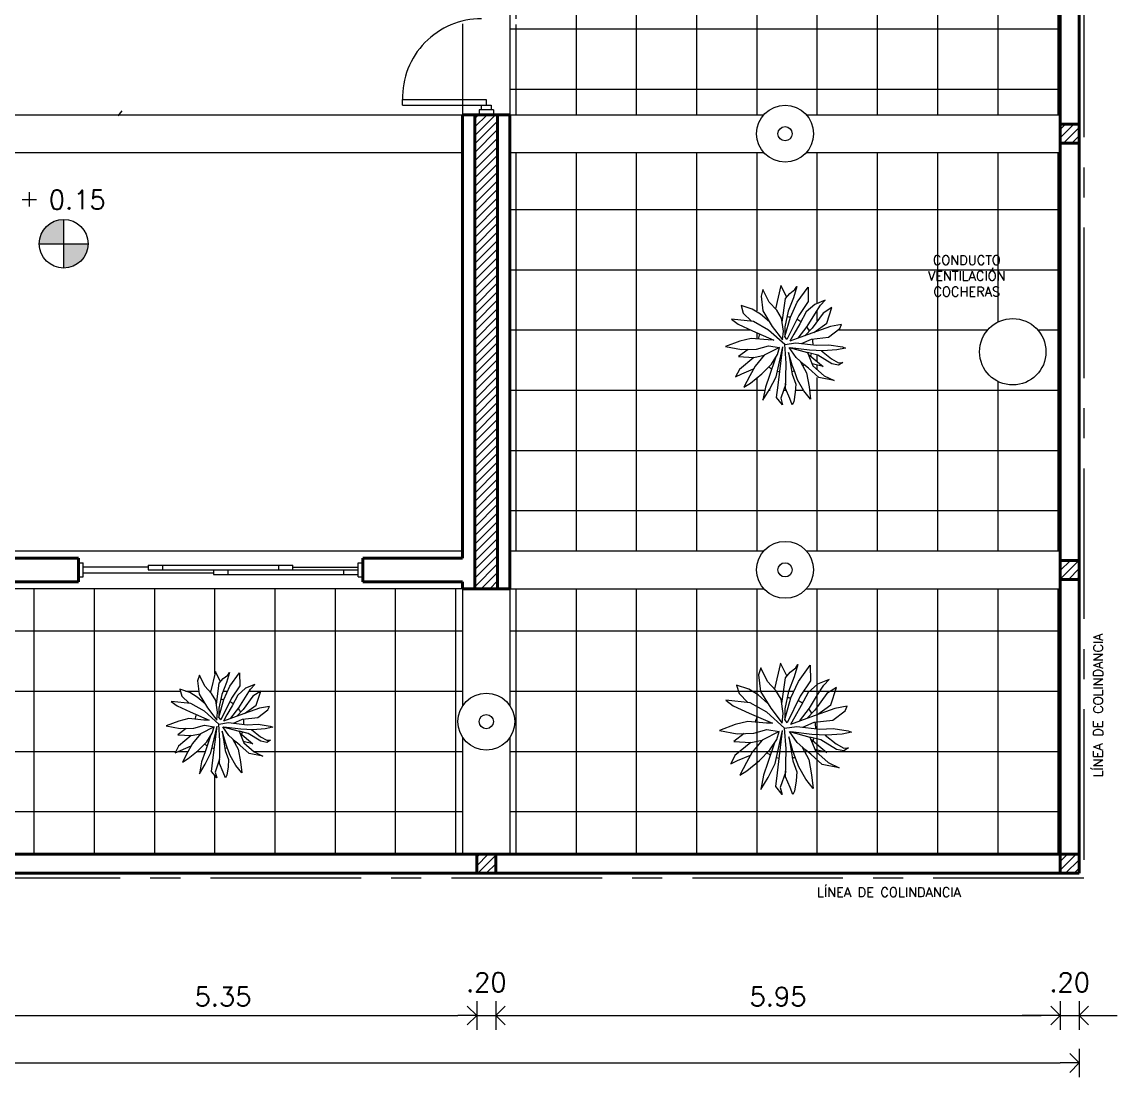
# Model space of a CAD drawing. Extents: x 1018 to 1352, y -109 to 175.
# Drawn here: x 1063.5 to 1075.05, y 104.59 to 115.72 of the extents above; entities that cross this region are included whole.
import ezdxf

# ---------------------------------------------------------------- set-up
doc = ezdxf.new("R2010")
doc.units = 0
doc.header["$LTSCALE"] = 0.5
doc.linetypes.add('CENTER', pattern=[50.8, 31.75, -6.35, 6.35, -6.35])
doc.layers.get('0').update_dxf_attribs({"linetype": 'CONTINUOUS'})
doc.layers.get('Defpoints').update_dxf_attribs({"linetype": 'CONTINUOUS'})
for name, color, linetype, lineweight in [('Acotaciones', 9, 'CONTINUOUS', 9), ('Carpintería', 55, 'CONTINUOUS', 20), ('Detalles .05', 243, 'CONTINUOUS', 5), ('Detalles 01', 8, 'CONTINUOUS', 9), ('Equipamiento fijo', 31, 'CONTINUOUS', 13), ('Equipamiento movil', 33, 'CONTINUOUS', 9), ('Muros corte', 7, 'CONTINUOUS', 40), ('Pisos', 252, 'CONTINUOUS', 18), ('Punta 01', 6, 'CONTINUOUS', 9), ('Punta 015', 64, 'CONTINUOUS', 13), ('Punta 02', 11, 'CONTINUOUS', 20), ('Tratamiento pisos', 251, 'CONTINUOUS', 9), ('Vidrios', 147, 'CONTINUOUS', 13)]:
    doc.layers.add(name, color=color, linetype=linetype, lineweight=lineweight)
doc.styles.add('Texto 1 mm', font='simplex.shx', dxfattribs={"height": 0.1})
doc.styles.add('Texto 2 mm', font='simplex.shx', dxfattribs={"height": 0.2})
doc.dimstyles.new('Primera línea', dxfattribs={"dimscale": 0, "dimtxt": 0.2, "dimasz": 0.2, "dimexe": 0.15, "dimexo": 0, "dimgap": 0.1, "dimtad": 1, "dimzin": 4, "dimdsep": 46, "dimtxsty": 'Texto 2 mm', "dimblk": 'OPEN90', "dimcen": 2.5, "dimclrd": 256, "dimclre": 256, "dimclrt": 256, "dimadec": 0, "dimazin": 0, "dimtfac": 1, "dimtmove": 2, "dimatfit": 3, "dimldrblk": 'OPEN90', "dimfxl": 1, "dimtolj": 1, "dimtzin": 0, "dimlwd": -1, "dimlwe": -1, "dimarcsym": 0})
doc.dimstyles.new('Segunda línea', dxfattribs={"dimscale": 0, "dimtxt": 0.2, "dimasz": 0.2, "dimexe": 0.15, "dimexo": 0.5, "dimgap": 0.1, "dimtad": 1, "dimzin": 4, "dimdsep": 46, "dimtxsty": 'Texto 2 mm', "dimblk": 'OPEN90', "dimcen": 2.5, "dimclrd": 256, "dimclre": 256, "dimclrt": 256, "dimadec": 0, "dimazin": 0, "dimtfac": 1, "dimtmove": 2, "dimatfit": 3, "dimldrblk": 'OPEN90', "dimfxl": 1, "dimtolj": 1, "dimtzin": 0, "dimlwd": -1, "dimlwe": -1, "dimarcsym": 0})
pattern_1 = [(0, (10.8031, -2.4661), (0, 0.635), []), (90, (10.8031, -2.4661), (-0.635, 4e-17), [])]
pattern_2 = [(45, (10.88055, -3.54249), (-0.0449012806, 0.0449012806), [])]
pattern_3 = [(0, (10.8031, -2.4661), (1e-16, 0.635), []), (90, (10.8031, -2.4661), (-0.635, 2e-16), [])]

# ---------------------------------------------------------------- blocks, each defined once
blk = doc.blocks.new('_Open90')
at = {"color": 0, "linetype": 'ByBlock', "lineweight": -2}
for p, q in [((0, 0), (-1, 0)), ((-0.5, 0.5), (0, 0)), ((0, 0), (-0.5, -0.5))]:
    blk.add_line(p, q, dxfattribs=at)
blk = doc.blocks.new('*D204')
at = {"layer": 'Acotaciones', "transparency": 16777216}
for p, q in [((1062.949, 105.389), (1062.949, 105.089)), ((1068.299, 105.389), (1068.299, 105.089)), ((1063.149, 105.239), (1068.099, 105.239))]:
    blk.add_line(p, q, dxfattribs=at)
at = {"layer": 'Defpoints', "color": 0, "transparency": 16777216}
for p in [(1062.949, 105.389), (1068.299, 105.389), (1068.299, 105.239)]:
    blk.add_point(p, dxfattribs=at)
at = {"layer": 'Acotaciones', "transparency": 16777216, "xscale": 0.2, "yscale": 0.2, "zscale": 0.2, "rotation": 180}
blk.add_blockref('_Open90', (1062.949, 105.239), dxfattribs=at)
at = {"layer": 'Acotaciones', "transparency": 16777216, "xscale": 0.2, "yscale": 0.2, "zscale": 0.2}
blk.add_blockref('_Open90', (1068.299, 105.239), dxfattribs=at)
at = {"layer": 'Acotaciones', "transparency": 16777216, "insert": (1065.624, 105.439), "char_height": 0.2, "attachment_point": 5, "style": 'Texto 2 mm'}
blk.add_mtext('\\A1;5.35', dxfattribs=at)
blk = doc.blocks.new('*D205')
at = {"layer": 'Acotaciones', "transparency": 16777216}
for p, q in [((1068.499, 105.389), (1068.499, 105.089)), ((1074.449, 105.389), (1074.449, 105.089)), ((1068.699, 105.239), (1074.249, 105.239))]:
    blk.add_line(p, q, dxfattribs=at)
at = {"layer": 'Defpoints', "color": 0, "transparency": 16777216}
for p in [(1068.499, 105.389), (1074.449, 105.389), (1074.449, 105.239)]:
    blk.add_point(p, dxfattribs=at)
at = {"layer": 'Acotaciones', "transparency": 16777216, "xscale": 0.2, "yscale": 0.2, "zscale": 0.2, "rotation": 180}
blk.add_blockref('_Open90', (1068.499, 105.239), dxfattribs=at)
at = {"layer": 'Acotaciones', "transparency": 16777216, "xscale": 0.2, "yscale": 0.2, "zscale": 0.2}
blk.add_blockref('_Open90', (1074.449, 105.239), dxfattribs=at)
at = {"layer": 'Acotaciones', "transparency": 16777216, "insert": (1071.474, 105.439), "char_height": 0.2, "attachment_point": 5, "style": 'Texto 2 mm'}
blk.add_mtext('\\A1;5.95', dxfattribs=at)
blk = doc.blocks.new('*D207')
at = {"layer": 'Acotaciones', "transparency": 16777216}
for p, q in [((1032.649, 104.889), (1032.649, 104.589)), ((1074.649, 104.889), (1074.649, 104.589)), ((1032.849, 104.739), (1074.449, 104.739))]:
    blk.add_line(p, q, dxfattribs=at)
at = {"layer": 'Defpoints', "color": 0, "transparency": 16777216}
for p in [(1032.649, 105.389), (1074.649, 105.389), (1074.649, 104.739)]:
    blk.add_point(p, dxfattribs=at)
at = {"layer": 'Acotaciones', "transparency": 16777216, "xscale": 0.2, "yscale": 0.2, "zscale": 0.2, "rotation": 180}
blk.add_blockref('_Open90', (1032.649, 104.739), dxfattribs=at)
at = {"layer": 'Acotaciones', "transparency": 16777216, "xscale": 0.2, "yscale": 0.2, "zscale": 0.2}
blk.add_blockref('_Open90', (1074.649, 104.739), dxfattribs=at)
at = {"layer": 'Acotaciones', "transparency": 16777216, "insert": (1053.649, 104.939), "char_height": 0.2, "attachment_point": 5, "style": 'Texto 2 mm'}
blk.add_mtext('\\A1;42.00', dxfattribs=at)
blk = doc.blocks.new('Planta 1')
for p, q in [((-0.233, 0.595), (-0.254, 0.525)), ((-0.166, 0.461), (-0.233, 0.595)), ((-0.039, 0.64), (-0.099, 0.388)), ((0.024, 0.515), (-0.039, 0.64)), ((0.009, 0.498), (0.057, 0.553)), ((0.057, 0.553), (0.113, 0.595)), ((0.132, 0.627), (0.097, 0.506)), ((0.113, 0.595), (0.132, 0.627)), ((0.137, 0.461), (0.254, 0.622)), ((0.254, 0.622), (0.257, 0.466)), ((-0.254, 0.525), (-0.236, 0.364)), ((-0.084, 0.372), (-0.166, 0.461)), ((-0.027, 0.244), (0.009, 0.498)), ((0.097, 0.506), (0.041, 0.362)), ((0.063, 0.299), (0.137, 0.461)), ((0.257, 0.466), (0.156, 0.317)), ((0.326, 0.436), (0.233, 0.354)), ((0.438, 0.481), (0.326, 0.436)), ((0.387, 0.426), (0.438, 0.481)), ((-0.35, 0.384), (-0.47, 0.424)), ((-0.47, 0.424), (-0.446, 0.342)), ((-0.446, 0.342), (-0.358, 0.254)), ((-0.259, 0.329), (-0.35, 0.384)), ((-0.164, 0.246), (-0.259, 0.329)), ((-0.236, 0.364), (-0.134, 0.198)), ((-0.033, 0.287), (-0.084, 0.372)), ((0.041, 0.362), (0.004, 0.193)), ((0.233, 0.354), (0.164, 0.225)), ((0.246, 0.198), (0.326, 0.329)), ((0.416, 0.342), (0.297, 0.18)), ((0.326, 0.329), (0.387, 0.426)), ((0.512, 0.401), (0.416, 0.342)), ((0.456, 0.232), (0.512, 0.401)), ((-0.337, 0.252), (-0.574, 0.277)), ((-0.574, 0.277), (-0.502, 0.222)), ((-0.502, 0.222), (-0.345, 0.15)), ((-0.172, 0.158), (-0.337, 0.252)), ((-0.012, 0.145), (-0.033, 0.287)), ((0.004, 0.087), (0.063, 0.299)), ((0.156, 0.317), (0.026, 0.055)), ((0.164, 0.225), (0.102, 0.113)), ((0.315, 0.131), (0.456, 0.232)), ((0.616, 0.217), (0.496, 0.195)), ((0.597, 0.173), (0.616, 0.217)), ((-0.345, 0.15), (-0.116, 0.05)), ((0.002, 0.002), (-0.172, 0.158)), ((-0.134, 0.198), (-0.021, 0.051)), ((-0.021, 0.051), (-0.012, 0.145)), ((0.004, 0.193), (0.004, 0.087)), ((0.102, 0.113), (0.058, 0.039)), ((0.257, 0.111), (0.058, 0.039)), ((0.149, 0.072), (0.246, 0.198)), ((0.297, 0.18), (0.22, 0.096)), ((0.496, 0.195), (0.257, 0.111)), ((0.475, 0.081), (0.597, 0.173)), ((-0.483, 0.039), (-0.637, -0.021)), ((-0.361, 0.068), (-0.483, 0.039)), ((-0.177, 0.051), (-0.361, 0.068)), ((-0.116, 0.05), (-0.177, 0.051)), ((0.002, 0.002), (0.121, 0.019)), ((0.017, -0.2), (0.002, 0.002)), ((0.026, 0.055), (0.004, 0.087)), ((0.121, 0.019), (0.347, -0.006)), ((0.182, 0.012), (0.291, 0.061)), ((0.291, 0.061), (0.475, 0.081)), ((-0.637, -0.021), (-0.464, -0.053)), ((-0.394, -0.051), (-0.496, -0.128)), ((-0.464, -0.053), (-0.302, -0.048)), ((-0.302, -0.048), (-0.172, -0.011)), ((-0.053, -0.03), (-0.22, -0.115)), ((-0.172, -0.011), (-0.053, -0.03)), ((-0.092, -0.346), (-0.019, -0.022)), ((-0.076, -0.108), (-0.053, -0.03)), ((-0.068, -0.438), (-0.019, -0.022)), ((0.043, -0.084), (0.081, -0.319)), ((0.084, -0.22), (0.043, -0.084)), ((0.051, -0.031), (0.249, -0.086)), ((0.124, -0.138), (0.051, -0.031)), ((0.27, -0.061), (0.062, -0.034)), ((0.249, -0.086), (0.307, -0.227)), ((0.358, -0.113), (0.249, -0.086)), ((0.257, -0.103), (0.416, -0.237)), ((0.414, -0.066), (0.27, -0.061)), ((0.347, -0.006), (0.48, -0.001)), ((0.401, -0.065), (0.507, -0.153)), ((0.566, -0.056), (0.414, -0.066)), ((0.48, -0.001), (0.627, -0.023)), ((0.659, -0.036), (0.566, -0.056)), ((0.627, -0.023), (0.659, -0.036)), ((-0.496, -0.128), (-0.331, -0.138)), ((-0.331, -0.138), (-0.486, -0.267)), ((-0.331, -0.138), (-0.22, -0.115)), ((-0.22, -0.115), (-0.318, -0.232)), ((-0.246, -0.317), (-0.142, -0.212)), ((-0.097, -0.141), (-0.164, -0.334)), ((-0.142, -0.212), (-0.076, -0.108)), ((0.015, -0.354), (0.017, -0.2)), ((0.209, -0.215), (0.124, -0.138)), ((0.174, -0.184), (0.238, -0.304)), ((0.259, -0.254), (0.209, -0.215)), ((0.416, -0.237), (0.299, -0.208)), ((0.512, -0.207), (0.358, -0.113)), ((0.507, -0.153), (0.584, -0.195)), ((0.584, -0.222), (0.512, -0.207)), ((0.584, -0.195), (0.629, -0.192)), ((0.629, -0.192), (0.584, -0.222)), ((-0.486, -0.267), (-0.528, -0.349)), ((-0.528, -0.349), (-0.462, -0.317)), ((-0.462, -0.317), (-0.334, -0.262)), ((-0.318, -0.232), (-0.374, -0.336)), ((-0.369, -0.416), (-0.246, -0.317)), ((0.081, -0.319), (0.121, -0.428)), ((0.11, -0.294), (0.084, -0.22)), ((0.14, -0.379), (0.11, -0.294)), ((0.238, -0.304), (0.265, -0.456)), ((0.371, -0.356), (0.259, -0.254)), ((0.307, -0.227), (0.43, -0.336)), ((-0.374, -0.336), (-0.438, -0.461)), ((-0.438, -0.461), (-0.369, -0.416)), ((-0.164, -0.334), (-0.206, -0.458)), ((-0.161, -0.483), (-0.092, -0.346)), ((0.013, -0.425), (-0.041, -0.58)), ((0.012, -0.475), (0.015, -0.354)), ((0.121, -0.428), (0.116, -0.515)), ((0.209, -0.5), (0.14, -0.379)), ((0.536, -0.386), (0.371, -0.356)), ((0.43, -0.336), (0.536, -0.386)), ((-0.206, -0.458), (-0.233, -0.6)), ((-0.233, -0.6), (-0.161, -0.483)), ((-0.086, -0.572), (-0.068, -0.438)), ((0.057, -0.582), (0.012, -0.475)), ((0.116, -0.515), (0.1, -0.617)), ((0.281, -0.59), (0.209, -0.5)), ((0.265, -0.456), (0.281, -0.59)), ((-0.023, -0.649), (-0.086, -0.572)), ((-0.041, -0.58), (-0.023, -0.649)), ((0.084, -0.649), (0.057, -0.582)), ((0.1, -0.617), (0.084, -0.649))]:
    blk.add_line(p, q)
at = {"layer": 'Detalles .05'}
for start, end in [(125.0386, 125.0807), (79.6774, 86.207), (55.7777, 65.1238), (157.2574, 168.4231), (29.6412, 39.1255), (359.4429, 11.7162), (335.4998, 341.0401), (233.5733, 240.8096), (253.2847, 258.683), (283.2227, 289.1148), (309.5647, 313.1025)]:
    blk.add_arc((0.008, 0.001), 0.3, start, end, dxfattribs=at)

msp = doc.modelspace()

# ---------------------------------------------------------------- hatches: boundary and pattern name
at = {"layer": 'Detalles 01'}
h = msp.add_hatch(dxfattribs=at)
h.set_pattern_fill('ANSI31', color=256, scale=0.02, style=0)
h.set_pattern_definition(pattern_2)
h.paths.add_polyline_path([(1068.519, 114.739), (1068.279, 114.739), (1068.279, 109.739), (1068.519, 109.739)])
h = msp.add_hatch(dxfattribs=at)
h.set_pattern_fill('ANSI31', color=256, scale=0.02, style=0)
h.set_pattern_definition(pattern_2)
h.paths.add_polyline_path([(1074.649, 114.639), (1074.449, 114.639), (1074.449, 114.439), (1074.649, 114.439)])
h = msp.add_hatch(dxfattribs=at)
h.set_pattern_fill('ANSI31', color=256, scale=0.02, style=0)
h.set_pattern_definition([(45, (10.8031, -5.668977), (-0.0449012806, 0.0449012806), [])])
h.paths.add_polyline_path([(1074.649, 110.039), (1074.449, 110.039), (1074.449, 109.839), (1074.649, 109.839)])
h = msp.add_hatch(dxfattribs=at)
h.set_pattern_fill('ANSI31', color=256, scale=0.02, style=0)
h.set_pattern_definition(pattern_2)
h.paths.add_polyline_path([(1068.499, 106.939), (1068.299, 106.939), (1068.299, 106.739), (1068.499, 106.739)])
h = msp.add_hatch(dxfattribs=at)
h.set_pattern_fill('ANSI31', color=256, scale=0.02, style=0)
h.set_pattern_definition(pattern_2)
h.paths.add_polyline_path([(1074.449, 106.739), (1074.649, 106.739), (1074.649, 106.939), (1074.449, 106.939)])
at = {"layer": 'Tratamiento pisos'}
h = msp.add_hatch(dxfattribs=at)
h.set_pattern_fill('NET,_O', color=256, scale=0.2)
h.set_pattern_definition(pattern_1)
h.paths.add_polyline_path([(1074.449, 120.739), (1071.772, 120.739, -0.447214), (1071.325, 120.739), (1068.649, 120.739), (1068.649, 119.786), (1069.282, 119.786), (1069.282, 119.726, -0.308239), (1068.649, 118.913), (1068.649, 117.739), (1070.9, 117.739), (1070.993, 117.775), (1071.142, 117.811), (1071.233, 117.802, -0.048758), (1071.254, 117.87), (1071.162, 117.911), (1070.97, 117.999), (1070.882, 118.066), (1071.146, 118.038), (1071.038, 118.144), (1071.009, 118.244), (1071.155, 118.196), (1071.266, 118.129), (1071.381, 118.028, -0.000184), (1071.382, 118.029), (1071.295, 118.172), (1071.272, 118.368), (1071.298, 118.453), (1071.379, 118.29), (1071.462, 118.2), (1071.535, 118.508), (1071.611, 118.355), (1071.652, 118.402), (1071.72, 118.453), (1071.743, 118.493), (1071.7, 118.344), (1071.632, 118.169), (1071.616, 118.094, -0.028046), (1071.657, 118.089), (1071.749, 118.29), (1071.892, 118.487), (1071.895, 118.296), (1071.772, 118.114), (1071.746, 118.061, -0.040803), (1071.797, 118.032), (1071.866, 118.159), (1071.98, 118.259), (1072.116, 118.314), (1072.054, 118.247), (1071.98, 118.129), (1071.882, 117.969), (1071.875, 117.96, -0.041407), (1071.91, 117.91), (1071.944, 117.947), (1072.09, 118.144), (1072.207, 118.217), (1072.139, 118.011), (1071.966, 117.888), (1072.187, 117.966), (1072.333, 117.993), (1072.311, 117.938), (1072.161, 117.826), (1071.95, 117.803, -0.044317), (1071.957, 117.739), (1073.599, 117.739, -1), (1074.299, 117.739), (1074.449, 117.739)])
h.paths.add_polyline_path([(1069.282, 119.726), (1068.649, 119.726), (1068.649, 118.913, 0.308239)], flags=16)
h.paths.add_polyline_path([(1074.449, 117.739), (1074.299, 117.739, -1), (1073.599, 117.739), (1071.957, 117.739, -0.009265), (1071.958, 117.725), (1072.006, 117.72), (1072.168, 117.726), (1072.346, 117.699), (1072.385, 117.684), (1072.272, 117.66), (1072.087, 117.647), (1072.071, 117.648), (1072.2, 117.541), (1072.294, 117.49), (1072.35, 117.493), (1072.294, 117.457), (1072.207, 117.475), (1072.019, 117.59), (1071.938, 117.61, -0.024179), (1071.925, 117.577), (1072.09, 117.438), (1071.947, 117.474), (1071.957, 117.451), (1072.106, 117.317), (1072.236, 117.257), (1072.035, 117.293), (1071.898, 117.417), (1071.842, 117.462, -0.015438), (1071.825, 117.447), (1071.872, 117.357), (1071.905, 117.172), (1071.924, 117.008), (1071.837, 117.117), (1071.752, 117.266), (1071.717, 117.369), (1071.711, 117.383, -0.025715), (1071.675, 117.373), (1071.681, 117.339), (1071.73, 117.205), (1071.723, 117.099), (1071.704, 116.975), (1071.684, 116.936), (1071.652, 117.017), (1071.597, 117.148), (1071.598, 117.209), (1071.532, 117.02), (1071.554, 116.936), (1071.476, 117.029), (1071.499, 117.193), (1071.52, 117.37, -0.023559), (1071.486, 117.379), (1071.47, 117.305), (1071.386, 117.139), (1071.298, 116.996), (1071.33, 117.169), (1071.382, 117.32), (1071.413, 117.41, -0.031585), (1071.374, 117.435), (1071.282, 117.341), (1071.132, 117.22), (1071.048, 117.166), (1071.126, 117.317), (1071.175, 117.408), (1071.019, 117.341), (1070.938, 117.302), (1070.99, 117.402), (1071.178, 117.56), (1070.977, 117.572), (1071.102, 117.665), (1071.016, 117.663), (1070.805, 117.702), (1070.9, 117.739), (1068.649, 117.739), (1068.649, 116.582, -0.352877), (1069.282, 115.752), (1069.282, 115.692), (1068.649, 115.692), (1068.649, 114.739), (1071.325, 114.739, -0.447214), (1071.772, 114.739), (1074.449, 114.739)])
h.paths.add_polyline_path([(1068.649, 116.582), (1068.649, 115.752), (1069.282, 115.752, 0.352877)], flags=16)
h.paths.add_polyline_path([(1070.714, 119.879), (1072.414, 119.879), (1072.414, 119.208), (1070.714, 119.208)], flags=24)
h = msp.add_hatch(dxfattribs=at)
h.set_pattern_fill('NET,_O', color=256, scale=0.2)
h.set_pattern_definition(pattern_1)
h.paths.add_polyline_path([(1071.772, 114.339, -0.447214), (1071.325, 114.339), (1068.649, 114.339), (1068.649, 110.139), (1071.325, 110.139, -0.447214), (1071.772, 110.139), (1074.449, 110.139), (1074.449, 114.339)])
h.paths.add_polyline_path([(1072.144, 112.526), (1072.126, 112.482), (1071.894, 112.308), (1072.091, 112.316), (1072.185, 112.279), (1071.958, 112.23), (1072.037, 112.165), (1072.113, 112.124), (1072.157, 112.126), (1072.09, 112.082), (1071.892, 112.204), (1071.827, 112.22, -0.024179), (1071.817, 112.194), (1071.949, 112.083), (1071.835, 112.111), (1071.843, 112.092), (1071.962, 111.986), (1072.066, 111.937), (1071.78, 111.989), (1071.826, 111.727), (1071.663, 111.93), (1071.656, 111.811), (1071.632, 111.661), (1071.599, 111.746), (1071.546, 111.871), (1071.502, 111.748), (1071.521, 111.68), (1071.386, 111.843), (1071.316, 111.729), (1071.342, 111.867), (1071.383, 111.988), (1071.408, 112.059, -0.031585), (1071.377, 112.079), (1071.303, 112.005), (1071.106, 111.845), (1071.215, 112.057), (1071.092, 112.005), (1071.027, 111.973), (1071.137, 112.184), (1071.058, 112.189), (1071.143, 112.252), (1070.921, 112.293), (1071.155, 112.384), (1071.264, 112.374, -0.048758), (1071.281, 112.428), (1071.206, 112.461), (1070.923, 112.591), (1071.194, 112.562), (1071.108, 112.647), (1071.084, 112.727), (1071.315, 112.651), (1071.295, 112.827), (1071.316, 112.894), (1071.38, 112.764), (1071.446, 112.692), (1071.505, 112.938), (1071.561, 112.825), (1071.653, 112.894), (1071.671, 112.926), (1071.638, 112.807), (1071.583, 112.667), (1071.57, 112.607, -0.028046), (1071.602, 112.603), (1071.676, 112.764), (1071.791, 112.921), (1071.794, 112.713), (1071.97, 112.783), (1071.921, 112.73), (1071.861, 112.635), (1071.778, 112.499, -0.040531), (1071.805, 112.46), (1071.832, 112.49), (1071.949, 112.647), (1072.043, 112.705), (1071.973, 112.494)], flags=16)
h.paths.add_polyline_path([(1074.299, 112.239, -1), (1073.599, 112.239, -1)], flags=16)
h = msp.add_hatch(dxfattribs=at)
h.set_pattern_fill('NET,_O', color=256, scale=0.2)
h.set_pattern_definition(pattern_3)
h.paths.add_polyline_path([(1063.049, 108.115), (1063.049, 106.939), (1068.149, 106.939), (1068.149, 108.173, -0.147477), (1068.099, 108.339, -0.147477), (1068.149, 108.505), (1068.149, 109.739), (1063.049, 109.739), (1063.049, 108.563, -0.213422), (1063.149, 108.339, -0.213422)])
h.paths.add_polyline_path([(1065.023, 108.293), (1065.232, 108.374), (1065.329, 108.364, -0.047579), (1065.343, 108.412), (1065.025, 108.558), (1065.21, 108.538), (1065.169, 108.679), (1065.374, 108.611), (1065.342, 108.895), (1065.433, 108.712), (1065.491, 108.648), (1065.544, 108.867), (1065.594, 108.767), (1065.675, 108.828), (1065.692, 108.856), (1065.662, 108.751), (1065.613, 108.625), (1065.601, 108.572, -0.028046), (1065.63, 108.569), (1065.696, 108.712), (1065.798, 108.852), (1065.801, 108.666), (1065.958, 108.729), (1065.914, 108.681), (1065.861, 108.597), (1065.787, 108.476, -0.119282), (1065.839, 108.365), (1065.99, 108.381), (1066.097, 108.461), (1066.113, 108.5), (1066.009, 108.481), (1065.824, 108.415, -0.104678), (1065.845, 108.31), (1065.879, 108.306), (1066.065, 108.313), (1066.15, 108.28), (1065.947, 108.237), (1066.018, 108.178), (1066.085, 108.142), (1066.124, 108.144), (1065.995, 108.058), (1065.939, 108.105), (1065.837, 108.13), (1065.844, 108.114), (1065.951, 108.019), (1066.043, 107.975), (1065.789, 108.021), (1065.83, 107.788), (1065.684, 107.969), (1065.678, 107.863), (1065.657, 107.729), (1065.627, 107.805), (1065.58, 107.916), (1065.541, 107.807), (1065.557, 107.746), (1065.437, 107.891), (1065.375, 107.79), (1065.398, 107.913), (1065.457, 108.084, -0.031428), (1065.429, 108.102), (1065.314, 107.986), (1065.197, 107.911), (1065.285, 108.083), (1065.176, 108.036), (1065.118, 108.008), (1065.216, 108.196), (1065.146, 108.2), (1065.221, 108.256)], flags=16)
h = msp.add_hatch(dxfattribs=at)
h.set_pattern_fill('NET,_O', color=256, scale=0.2)
h.set_pattern_definition(pattern_3)
h.paths.add_polyline_path([(1068.649, 109.739), (1068.649, 108.505, -0.147477), (1068.699, 108.339, -0.147477), (1068.649, 108.173), (1068.649, 106.939), (1074.449, 106.939), (1074.449, 109.739), (1071.772, 109.739, -0.447214), (1071.325, 109.739)])
h.paths.add_polyline_path([(1071.679, 108.563), (1071.817, 108.767), (1071.815, 108.935), (1071.689, 108.762), (1071.609, 108.588), (1071.608, 108.585, -0.058012)], flags=16)
at = {"layer": 'Vidrios', "linetype": 'Continuous'}
h = msp.add_hatch(color=256, dxfattribs=at)
h.paths.add_polyline_path([(1063.944, 113.634, 0.414214), (1063.687, 113.378), (1063.944, 113.378)])
h.paths.add_polyline_path([(1064.2, 113.378), (1063.944, 113.378), (1063.944, 113.121, 0.414214)])

# ---------------------------------------------------------------- linework, layer by layer
at = {"layer": 'Acotaciones'}
for p, q in [((1074.649, 105.389), (1074.649, 105.089)), ((1074.649, 105.239), (1074.749, 105.339)), ((1068.299, 105.239), (1068.499, 105.239)), ((1074.249, 105.239), (1074.049, 105.239)), ((1074.449, 105.239), (1074.649, 105.239)), ((1074.649, 105.239), (1075.049, 105.239)), ((1074.749, 105.139), (1074.649, 105.239))]:
    msp.add_line(p, q, dxfattribs=at)
at = {"layer": 'Carpintería'}
for p, q in [((1067.516, 114.899), (1068.399, 114.899)), ((1067.516, 114.839), (1067.516, 114.899)), ((1068.399, 114.899), (1068.399, 114.839)), ((1067.516, 114.839), (1068.399, 114.839)), ((1068.474, 114.789), (1068.324, 114.789)), ((1068.324, 114.789), (1068.324, 114.739)), ((1068.349, 114.789), (1068.349, 114.839)), ((1068.349, 114.839), (1068.449, 114.839)), ((1068.449, 114.839), (1068.449, 114.789)), ((1068.474, 114.789), (1068.474, 114.739)), ((1064.099, 110.014), (1064.149, 110.014)), ((1064.149, 109.864), (1064.149, 110.014)), ((1064.836, 109.989), (1066.361, 109.989)), ((1064.836, 109.989), (1064.836, 109.939)), ((1064.836, 109.939), (1067.049, 109.939)), ((1064.986, 109.989), (1064.986, 109.939)), ((1065.524, 109.939), (1065.524, 109.889)), ((1065.674, 109.939), (1065.674, 109.889)), ((1066.211, 109.939), (1066.211, 109.989)), ((1066.361, 109.939), (1066.361, 109.989)), ((1066.899, 109.889), (1066.899, 109.939)), ((1067.049, 109.864), (1067.049, 110.014)), ((1067.049, 110.014), (1067.099, 110.014)), ((1064.099, 109.864), (1064.149, 109.864)), ((1065.524, 109.889), (1067.049, 109.889)), ((1067.049, 109.864), (1067.099, 109.864))]:
    msp.add_line(p, q, dxfattribs=at)
at = {"layer": 'Detalles 01', "linetype": 'CENTER', "ltscale": 0.1}
for p, q in [((1074.699, 128.789), (1074.699, 106.689)), ((1074.699, 106.689), (1032.649, 106.689))]:
    msp.add_line(p, q, dxfattribs=at)
at = {"layer": 'Detalles 01'}
for p, q in [((1064.836, 109.969), (1064.149, 109.969)), ((1064.149, 109.909), (1065.524, 109.909)), ((1066.361, 109.969), (1067.049, 109.969))]:
    msp.add_line(p, q, dxfattribs=at)
msp.add_arc((1068.347, 114.92), 0.831, 89.8486, 181.5101, dxfattribs=at)
at = {"layer": 'Equipamiento fijo'}
for centre in [(1071.549, 114.539), (1071.549, 109.939), (1068.399, 108.339)]:
    msp.add_circle(centre, 0.3, dxfattribs=at)
at = {"layer": 'Equipamiento movil'}
msp.add_line((1064.557, 114.781), (1064.514, 114.726), dxfattribs=at)
at = {"layer": 'Muros corte'}
for p, q in [((1074.449, 128.739), (1074.449, 106.739)), ((1074.649, 128.739), (1074.649, 106.739)), ((1068.649, 114.739), (1068.149, 114.739)), ((1068.149, 110.064), (1068.149, 114.739)), ((1068.279, 109.739), (1068.279, 114.739)), ((1068.474, 114.739), (1068.324, 114.739)), ((1068.519, 114.739), (1068.519, 109.739)), ((1068.649, 114.739), (1068.649, 109.739)), ((1074.449, 114.639), (1074.649, 114.639)), ((1074.449, 114.439), (1074.649, 114.439)), ((1064.099, 110.064), (1063.219, 110.064)), ((1064.099, 109.814), (1064.099, 110.064)), ((1067.099, 109.814), (1067.099, 110.064)), ((1068.149, 110.064), (1067.099, 110.064)), ((1074.449, 110.039), (1074.649, 110.039)), ((1064.099, 109.814), (1063.049, 109.814)), ((1068.149, 109.814), (1067.099, 109.814)), ((1068.149, 109.739), (1068.149, 109.814)), ((1074.449, 109.839), (1074.649, 109.839)), ((1068.649, 109.739), (1068.149, 109.739)), ((1068.474, 109.739), (1068.324, 109.739)), ((1074.649, 106.939), (1032.649, 106.939)), ((1068.299, 106.739), (1068.299, 106.939)), ((1068.499, 106.739), (1068.499, 106.939)), ((1074.649, 106.739), (1032.649, 106.739))]:
    msp.add_line(p, q, dxfattribs=at)
at = {"layer": 'Pisos'}
for p, q in [((1068.649, 119.786), (1068.649, 115.692)), ((1068.649, 115.692), (1068.649, 114.739)), ((1068.149, 109.739), (1063.049, 109.739))]:
    msp.add_line(p, q, dxfattribs=at)
at = {"layer": 'Punta 01', "linetype": 'Continuous'}
for p, q in [((1063.508, 113.846), (1063.658, 113.846)), ((1063.583, 113.771), (1063.583, 113.921))]:
    msp.add_line(p, q, dxfattribs=at)
at = {"layer": 'Punta 015', "linetype": 'Continuous'}
for p, q in [((1063.944, 113.634), (1063.944, 113.121)), ((1063.687, 113.378), (1064.2, 113.378))]:
    msp.add_line(p, q, dxfattribs=at)
msp.add_circle((1063.944, 113.378), 0.257, dxfattribs=at)
at = {"layer": 'Punta 02'}
for centre, radius in [((1071.549, 114.539), 0.075), ((1073.949, 112.239), 0.35), ((1071.549, 109.939), 0.075), ((1068.399, 108.339), 0.075)]:
    msp.add_circle(centre, radius, dxfattribs=at)
at = {"layer": 'Tratamiento pisos'}
for p, q in [((1068.149, 115.697), (1068.149, 114.739)), ((1063.049, 114.739), (1068.149, 114.739)), ((1068.649, 114.739), (1071.325, 114.739)), ((1071.772, 114.739), (1074.449, 114.739)), ((1063.049, 114.339), (1068.149, 114.339)), ((1068.649, 114.339), (1071.325, 114.339)), ((1071.772, 114.339), (1074.449, 114.339)), ((1063.219, 110.139), (1068.149, 110.139)), ((1068.649, 110.139), (1071.325, 110.139)), ((1071.772, 110.139), (1074.449, 110.139)), ((1068.149, 109.739), (1068.149, 108.505)), ((1068.649, 109.739), (1071.325, 109.739)), ((1068.649, 109.739), (1068.649, 108.505)), ((1071.772, 109.739), (1074.449, 109.739)), ((1068.149, 108.173), (1068.149, 106.939)), ((1068.649, 108.173), (1068.649, 106.939))]:
    msp.add_line(p, q, dxfattribs=at)

# ---------------------------------------------------------------- block references
at = {"layer": 'Detalles .05'}
for p, xscale, yscale, zscale in [((1071.543, 112.314), 0.9757440000000002, 0.9757440000000002, 0.9757440000000002), ((1071.542, 108.267), 1.0733184, 1.0733184, 1.0733184), ((1065.577, 108.311), 0.8693879040000002, 0.8693879040000002, 0.8693879040000002)]:
    msp.add_blockref('Planta 1', p, dxfattribs=dict(at, xscale=xscale, yscale=yscale, zscale=zscale))

# ---------------------------------------------------------------- texts
at = {"layer": 'Acotaciones', "char_height": 0.2, "attachment_point": 5, "style": 'Texto 2 mm'}
for insert in [(1068.399, 105.59), (1074.549, 105.589)]:
    msp.add_mtext('\\A1;.20', dxfattribs=dict(at, insert=insert))
at = {"layer": 'Punta 01', "char_height": 0.1, "style": 'Texto 1 mm'}
for s, insert, width, attachment_point in [('CONDUCTO VENTILACIÓN COCHERAS', (1073.464, 113.256), 1.1441, 2), ('LÍNEA DE COLINDANCIA', (1071.885, 106.589), 1.75477, 1)]:
    msp.add_mtext(s, dxfattribs=dict(at, insert=insert, width=width, attachment_point=attachment_point))
at = {"layer": 'Punta 01', "insert": (1074.799, 107.752), "char_height": 0.1, "width": 1.75477, "attachment_point": 1, "rotation": 90, "style": 'Texto 1 mm'}
msp.add_mtext('LÍNEA DE COLINDANCIA', dxfattribs=at)
at = {"layer": 'Punta 015', "linetype": 'Continuous', "insert": (1064.087, 113.842), "char_height": 0.2, "attachment_point": 5, "style": 'Texto 2 mm'}
msp.add_mtext('0.15', dxfattribs=at)

# ---------------------------------------------------------------- dimensions: what is measured, and where the dimension line sits
at = {"layer": 'Acotaciones'}
for base, p1, p2, dimstyle, picture, middle in [((1068.299, 105.239), (1062.949, 105.389), (1068.299, 105.389), 'Primera línea', '*D204', (1065.624, 105.439)), ((1074.449, 105.239), (1068.499, 105.389), (1074.449, 105.389), 'Primera línea', '*D205', (1071.474, 105.439)), ((1074.649, 104.739), (1032.649, 105.389), (1074.649, 105.389), 'Segunda línea', '*D207', (1053.649, 104.939))]:
    dim = msp.add_linear_dim(base=base, p1=p1, p2=p2, dimstyle=dimstyle, override={"dimscale": 1}, dxfattribs=at)
    dim.commit()
    dim.dimension.update_dxf_attribs({"geometry": picture, "text_midpoint": middle})

doc.saveas('drawing.dxf')
